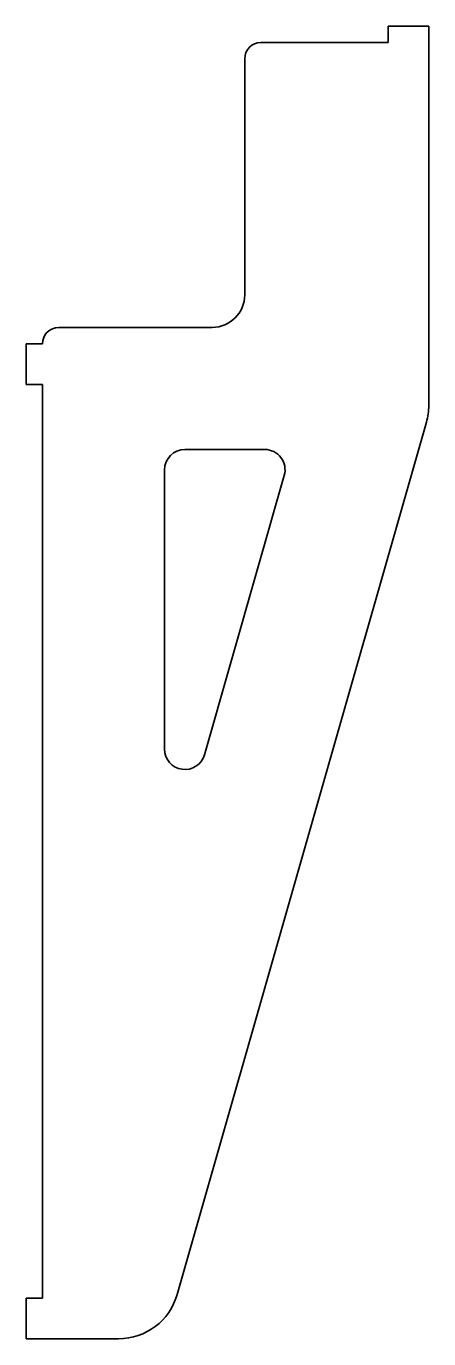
# Model space of a CAD drawing. Header units: millimetres. Extents: x -811 to -712, y -12 to 310.
import ezdxf

# ---------------------------------------------------------------- set-up
doc = ezdxf.new("R2010")
doc.units = ezdxf.units.MM
doc.layers.add('1', color=7, linetype='Continuous', true_color=0xffffff)

msp = doc.modelspace()

# ---------------------------------------------------------------- linework, layer by layer
at = {"layer": '1', "color": 252, "linetype": 'Continuous', "lineweight": 35}
for p, q in [((-712.083241, 309.999968), (-722.083241, 309.999968)), ((-722.083241, 309.999968), (-722.083241, 305.999968)), ((-712.083241, 216.827673), (-712.083241, 309.999968)), ((-722.083241, 305.999968), (-753.33178, 305.999968)), ((-757.33178, 301.999968), (-757.33178, 244)), ((-765.33178, 236), (-803.022246, 236)), ((-811.022246, 232), (-811.022246, 222)), ((-807.022246, 232), (-811.022246, 232)), ((-811.022246, 222), (-807.022246, 222)), ((-807.022246, 222), (-807.022246, -2.5)), ((-773.913373, -1.621826), (-712.66067, 212.705847)), ((-772.022246, 206), (-752.407361, 206)), ((-777.022246, 132.366089), (-777.022246, 201)), ((-747.599838, 199.626058), (-767.214722, 130.992147)), ((-807.022246, -2.5), (-811.022246, -2.5)), ((-811.022246, -2.5), (-811.022246, -12.5)), ((-811.022246, -12.5), (-788.335944, -12.5))]:
    msp.add_line(p, q, dxfattribs=at)
for centre, radius, start, end in [((-753.33178, 301.999968), 4, 90, 180), ((-765.33178, 244), 8, 270, 0), ((-803.022246, 232), 4, 90, 180), ((-727.083241, 216.827673), 15, 344.050594, 0), ((-772.022246, 201), 5, 90, 180), ((-752.407361, 201), 5, 344.050594, 90), ((-772.022246, 132.366089), 5, 180, 344.050594), ((-788.335944, 2.5), 15, 270, 344.050594)]:
    msp.add_arc(centre, radius, start, end, dxfattribs=at)

doc.saveas('drawing.dxf')
